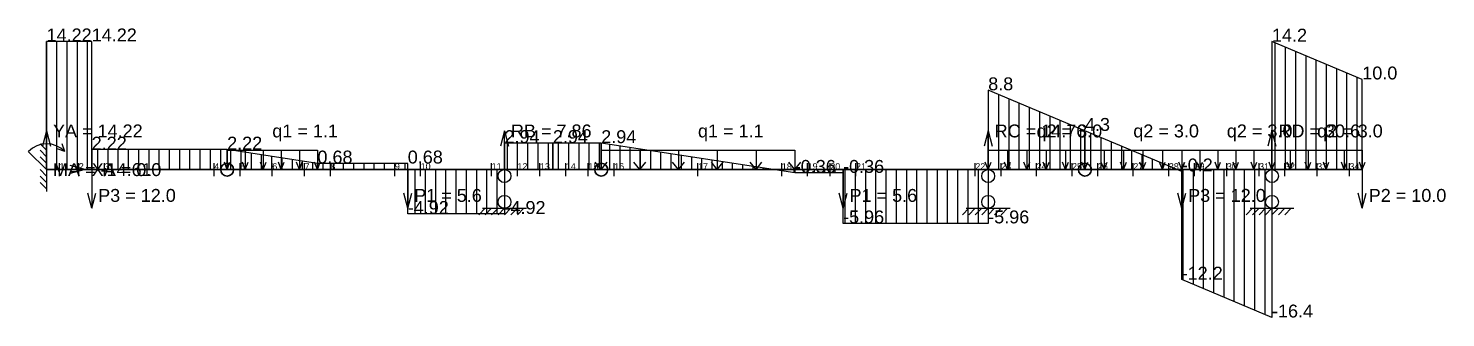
# Model space of a CAD drawing. Header units: millimetres. Extents: x 0 to 113, y -2 to 2.
# Drawn here: x 60.52 to 82.49, y -2.3 to 2.19 of the extents above; entities that cross this region are included whole.
import ezdxf

# ---------------------------------------------------------------- set-up
doc = ezdxf.new("R2010")
doc.units = ezdxf.units.MM
doc.layers.add('Loads', color=7, linetype='Continuous')
doc.layers.add('Supports', color=7, linetype='Continuous')
doc.styles.get("Standard").update_dxf_attribs({"font": 'arial.ttf'})

# ---------------------------------------------------------------- blocks, each defined once
blk = doc.blocks.new('Сечение')
at = {"color": 1}
blk.add_lwpolyline([(-0.1, 0), (0.1, 0)], dxfattribs=at)
blk = doc.blocks.new('Жесткая заделка')
for points in [[(-0.1, 0.4), (0, 0.3)], [(-0.1, 0.3), (0, 0.2)], [(0, 0.34), (0, -0.34)], [(-0.1, 0.2), (0, 0.1)], [(-0.1, 0.1), (0, 0)], [(-0.1, 0), (0, -0.1)], [(-0.1, -0.1), (0, -0.2)], [(-0.1, -0.2), (0, -0.3)]]:
    blk.add_lwpolyline(points)
blk = doc.blocks.new('Подвижная опора')
for points in [[(-0.7, 0.4), (-0.6, 0.3)], [(-0.7, 0.3), (-0.6, 0.2)], [(-0.6, 0.34), (-0.6, -0.34)], [(-0.7, 0.2), (-0.6, 0.1)], [(-0.7, 0.1), (-0.6, 0)], [(-0.7, 0), (-0.6, -0.1)], [(-0.2, 0), (-0.4, 0)], [(-0.7, -0.1), (-0.6, -0.2)], [(-0.7, -0.2), (-0.6, -0.3)]]:
    blk.add_lwpolyline(points)
for centre in [(-0.5, 0), (-0.1, 0)]:
    blk.add_circle(centre, 0.1)
blk = doc.blocks.new('Сосредоточенная сила')
for points in [[(0, 0), (0.6, 0)], [(0.6, 0), (0.366, 0.062)], [(0.6, 0), (0.366, -0.062)]]:
    blk.add_lwpolyline(points)
blk = doc.blocks.new('Распределенная нагрузка')
for points in [[(0, 0.5), (-0.1169, 0.5309)], [(-0.3, 0.5), (0, 0.5)], [(-0.3, -0.5), (-0.3, 0.5)], [(0, 0.5), (-0.1169, 0.4691)], [(-0.3, 0.3), (0, 0.3)], [(0, 0.3), (-0.1169, 0.3309)], [(0, 0.3), (-0.1169, 0.2691)], [(-0.3, 0.1), (0, 0.1)], [(0, 0.1), (-0.1169, 0.1309)], [(0, 0.1), (-0.1169, 0.0691)], [(0, -0.1), (-0.1169, -0.0691)], [(-0.3, -0.1), (0, -0.1)], [(0, -0.1), (-0.1169, -0.1309)], [(0, -0.3), (-0.1169, -0.2691)], [(-0.3, -0.3), (0, -0.3)], [(0, -0.3), (-0.1169, -0.3309)], [(-0.3, -0.5), (0, -0.5)], [(0, -0.5), (-0.1169, -0.4691)], [(0, -0.5), (-0.1169, -0.5309)]]:
    blk.add_lwpolyline(points)
blk = doc.blocks.new('Момент (по часовой)')
for points in [[(0, 0), (-0.283, 0.283)], [(0.283, 0.283), (0.166, 0.323)], [(0.283, 0.283), (0.242, 0.4)]]:
    blk.add_lwpolyline(points)
blk.add_arc((0, 0), 0.4, 45.0651, 134.9349)

msp = doc.modelspace()

# ---------------------------------------------------------------- hatches: boundary and pattern name
at = {"layer": 'Штриховка 1'}
h = msp.add_hatch(dxfattribs=at)
h.set_pattern_fill('ANSI31', color=3, scale=0.05, angle=45)
h.paths.add_polyline_path([(60.8, 0), (61.5, 0), (61.5, 1.989), (60.8, 1.989), (60.8, 0)])
h = msp.add_hatch(dxfattribs=at)
h.set_pattern_fill('ANSI31', color=3, scale=0.05, angle=45)
h.paths.add_polyline_path([(79.8, 0), (81.2, 0), (81.2, 1.399), (79.8, 1.986), (79.8, 0)])
h = msp.add_hatch(dxfattribs=at)
h.set_pattern_fill('ANSI31', color=3, scale=0.05, angle=45)
h.paths.add_polyline_path([(75.4, 0), (76.9, 0), (76.9, 0.601), (75.4, 1.231), (75.4, 0)])
h = msp.add_hatch(dxfattribs=at)
h.set_pattern_fill('ANSI31', color=3, scale=0.05, angle=45)
h.paths.add_polyline_path([(76.9, 0), (78.4, 0), (78.4, -0.028), (76.9, 0.601), (76.9, 0)])
h = msp.add_hatch(dxfattribs=at)
h.set_pattern_fill('ANSI31', color=3, scale=0.05, angle=45)
h.paths.add_polyline_path([(61.5, 0), (63.6, 0), (63.6, 0.311), (61.5, 0.311), (61.5, 0)])
h = msp.add_hatch(dxfattribs=at)
h.set_pattern_fill('ANSI31', color=3, scale=0.05, angle=45)
h.paths.add_polyline_path([(63.6, 0), (65, 0), (65, 0.095), (63.6, 0.311), (63.6, 0)])
h = msp.add_hatch(dxfattribs=at)
h.set_pattern_fill('ANSI31', color=3, scale=0.05, angle=45)
h.paths.add_polyline_path([(67.9, 0), (68.65, 0), (68.65, 0.411), (67.9, 0.411), (67.9, 0)])
h = msp.add_hatch(dxfattribs=at)
h.set_pattern_fill('ANSI31', color=3, scale=0.05, angle=45)
h.paths.add_polyline_path([(68.65, 0), (69.4, 0), (69.4, 0.411), (68.65, 0.411), (68.65, 0)])
h = msp.add_hatch(dxfattribs=at)
h.set_pattern_fill('ANSI31', color=3, scale=0.05, angle=45)
h.paths.add_polyline_path([(69.4, 0), (72.4, 0), (72.4, -0.05), (69.4, 0.411), (69.4, 0)])
h = msp.add_hatch(dxfattribs=at)
h.set_pattern_fill('ANSI31', color=3, scale=0.05, angle=45)
h.paths.add_polyline_path([(65, 0), (66.4, 0), (66.4, 0.095), (65, 0.095), (65, 0)])
h = msp.add_hatch(dxfattribs=at)
h.set_pattern_fill('ANSI31', color=3, scale=0.05, angle=45)
h.paths.add_polyline_path([(66.4, 0), (67.9, 0), (67.9, -0.688), (66.4, -0.688), (66.4, 0)])
h = msp.add_hatch(dxfattribs=at)
h.set_pattern_fill('ANSI31', color=3, scale=0.05, angle=45)
h.paths.add_polyline_path([(72.4, 0), (73.15, 0), (73.15, -0.05), (72.4, -0.05), (72.4, 0)])
h = msp.add_hatch(dxfattribs=at)
h.set_pattern_fill('ANSI31', color=3, scale=0.05, angle=45)
h.paths.add_polyline_path([(73.15, 0), (75.4, 0), (75.4, -0.834), (73.15, -0.834), (73.15, 0)])
h = msp.add_hatch(dxfattribs=at)
h.set_pattern_fill('ANSI31', color=3, scale=0.05, angle=45)
h.paths.add_polyline_path([(78.4, 0), (79.8, 0), (79.8, -2.294), (78.4, -1.706), (78.4, 0)])

# ---------------------------------------------------------------- linework, layer by layer
at = {"layer": 'diagram M', "color": 6, "linetype": 'CONTINUOUS'}
for points in [[(60.8, 0), (61.5, 0), (61.5, 1.989), (60.8, 1.989), (60.8, 0)], [(79.8, 0), (81.2, 0), (81.2, 1.399), (79.8, 1.986), (79.8, 0)], [(75.4, 0), (76.9, 0), (76.9, 0.601), (75.4, 1.231), (75.4, 0)], [(76.9, 0), (78.4, 0), (78.4, -0.028), (76.9, 0.601), (76.9, 0)], [(61.5, 0), (63.6, 0), (63.6, 0.311), (61.5, 0.311), (61.5, 0)], [(63.6, 0), (65, 0), (65, 0.095), (63.6, 0.311), (63.6, 0)], [(67.9, 0), (68.65, 0), (68.65, 0.411), (67.9, 0.411), (67.9, 0)], [(68.65, 0), (69.4, 0), (69.4, 0.411), (68.65, 0.411), (68.65, 0)], [(69.4, 0), (72.4, 0), (72.4, -0.05), (69.4, 0.411), (69.4, 0)], [(65, 0), (66.4, 0), (66.4, 0.095), (65, 0.095), (65, 0)], [(66.4, 0), (67.9, 0), (67.9, -0.688), (66.4, -0.688), (66.4, 0)], [(72.4, 0), (73.15, 0), (73.15, -0.05), (72.4, -0.05), (72.4, 0)], [(73.15, 0), (75.4, 0), (75.4, -0.834), (73.15, -0.834), (73.15, 0)], [(78.4, 0), (79.8, 0), (79.8, -2.294), (78.4, -1.706), (78.4, 0)]]:
    msp.add_lwpolyline(points, close=True, dxfattribs=at)
at = {"layer": 'HINGE', "lineweight": 30}
for centre in [(63.6, 0), (69.4, 0), (76.9, 0)]:
    msp.add_circle(centre, 0.1, dxfattribs=at)
at = {"layer": 'Rod', "lineweight": 30}
for p, q in [((60.8, 0), (61.5, 0)), ((61.5, 0), (63.6, 0)), ((63.6, 0), (65, 0)), ((65, 0), (66.4, 0)), ((66.4, 0), (67.9, 0)), ((67.9, 0), (68.65, 0)), ((68.65, 0), (69.4, 0)), ((69.4, 0), (72.4, 0)), ((72.4, 0), (73.15, 0)), ((73.15, 0), (75.4, 0)), ((75.4, 0), (76.9, 0)), ((76.9, 0), (78.4, 0)), ((78.4, 0), (79.8, 0)), ((79.8, 0), (81.2, 0))]:
    msp.add_line(p, q, dxfattribs=at)

# ---------------------------------------------------------------- block references
at = {"layer": 'Loads'}
for p, rotation in [((60.8, 0), 90), ((67.9, 0), 90), ((75.4, 0), 90), ((79.8, 0), 90), ((61.5, 0), 270), ((66.4, 0), 270), ((73.15, 0), 270), ((78.4, 0), 270), ((81.2, 0), 270)]:
    msp.add_blockref('Сосредоточенная сила', p, dxfattribs=dict(at, rotation=rotation))
for name in ['Момент (по часовой)', 'Сосредоточенная сила']:
    msp.add_blockref(name, (60.8, 0), dxfattribs=at)
at = {"layer": 'Loads', "rotation": 270}
for p, yscale in [((64.3, 0), 1.4), ((70.9, 0), 3), ((76.15, 0), 1.5), ((77.65, 0), 1.5), ((79.1, 0), 1.4), ((80.5, 0), 1.4)]:
    msp.add_blockref('Распределенная нагрузка', p, dxfattribs=dict(at, yscale=yscale))
at = {"layer": 'SECTIONS', "rotation": 90}
for p in [(61, 0), (61.3, 0), (61.7, 0), (63.4, 0), (63.8, 0), (64.3, 0), (64.8, 0), (65.2, 0), (66.2, 0), (66.6, 0), (67.7, 0), (68.1, 0), (68.45, 0), (68.85, 0), (69.2, 0), (69.6, 0), (70.9, 0), (72.2, 0), (72.6, 0), (72.95, 0), (73.35, 0), (75.2, 0), (75.6, 0), (76.15, 0), (76.7, 0), (77.1, 0), (77.65, 0), (78.2, 0), (78.6, 0), (79.1, 0), (79.6, 0), (80, 0), (80.5, 0), (81, 0)]:
    msp.add_blockref('Сечение', p, dxfattribs=at)
at = {"layer": 'Supports'}
msp.add_blockref('Жесткая заделка', (60.8, 0), dxfattribs=at)
at = {"layer": 'Supports', "rotation": 90}
for p in [(67.9, 0), (75.4, 0), (79.8, 0)]:
    msp.add_blockref('Подвижная опора', p, dxfattribs=at)

# ---------------------------------------------------------------- texts
at = {"layer": 'diagram Q', "color": 6}
for s, p in [('14.22', (60.8, 1.989)), ('14.22', (61.5, 1.989)), ('14.2', (79.8, 1.986)), ('10.0', (81.2, 1.399)), ('8.8', (75.4, 1.231)), ('4.3', (76.9, 0.601)), ('4.3', (76.9, 0.601)), ('2.22', (61.5, 0.311)), ('2.22', (63.6, 0.311)), ('2.22', (63.6, 0.311)), ('2.94', (67.9, 0.411)), ('2.94', (68.65, 0.411)), ('2.94', (68.65, 0.411)), ('2.94', (69.4, 0.411)), ('2.94', (69.4, 0.411)), ('0.68', (65, 0.095)), ('0.68', (65, 0.095)), ('0.68', (66.4, 0.095)), ('-0.36', (72.4, -0.05)), ('-0.36', (72.4, -0.05)), ('-0.36', (73.15, -0.05)), ('-0.2', (78.4, -0.028)), ('-4.92', (66.4, -0.688)), ('-4.92', (67.9, -0.688)), ('-5.96', (73.15, -0.834)), ('-5.96', (75.4, -0.834)), ('-12.2', (78.4, -1.706)), ('-16.4', (79.8, -2.294))]:
    msp.add_text(s, height=0.2, dxfattribs=at).set_placement(p)
at = {"layer": 'Loads'}
for s, p in [('YA = 14.22', (60.9, 0.5)), ('q1 = 1.1', (64.3, 0.5)), ('RB = 7.86', (68, 0.5)), ('q1 = 1.1', (70.9, 0.5)), ('RC = 14.76', (75.5, 0.5)), ('q2 = 3.0', (76.15, 0.5)), ('q2 = 3.0', (77.65, 0.5)), ('q2 = 3.0', (79.1, 0.5)), ('RD = 30.6', (79.9, 0.5)), ('q2 = 3.0', (80.5, 0.5)), ('MA = -14.61', (60.9, -0.1)), ('XA = 0.0', (61.5, -0.1)), ('P3 = 12.0', (61.6, -0.5)), ('P1 = 5.6', (66.5, -0.5)), ('P1 = 5.6', (73.25, -0.5)), ('P3 = 12.0', (78.5, -0.5)), ('P2 = 10.0', (81.3, -0.5))]:
    msp.add_text(s, height=0.2, dxfattribs=at).set_placement(p)
at = {"layer": 'SECTIONS', "color": 1}
for s, p in [('1', (61, 0)), ('2', (61.3, 0)), ('3', (61.7, 0)), ('4', (63.4, 0)), ('5', (63.8, 0)), ('6', (64.3, 0)), ('7', (64.8, 0)), ('8', (65.2, 0)), ('9', (66.2, 0)), ('10', (66.6, 0)), ('11', (67.7, 0)), ('12', (68.1, 0)), ('13', (68.45, 0)), ('14', (68.85, 0)), ('15', (69.2, 0)), ('16', (69.6, 0)), ('17', (70.9, 0)), ('18', (72.2, 0)), ('19', (72.6, 0)), ('20', (72.95, 0)), ('21', (73.35, 0)), ('22', (75.2, 0)), ('23', (75.6, 0)), ('24', (76.15, 0)), ('25', (76.7, 0)), ('26', (77.1, 0)), ('27', (77.65, 0)), ('28', (78.2, 0)), ('29', (78.6, 0)), ('30', (79.1, 0)), ('31', (79.6, 0)), ('32', (80, 0)), ('33', (80.5, 0)), ('34', (81, 0))]:
    msp.add_text(s, height=0.1, dxfattribs=at).set_placement(p)

doc.saveas('drawing.dxf')
